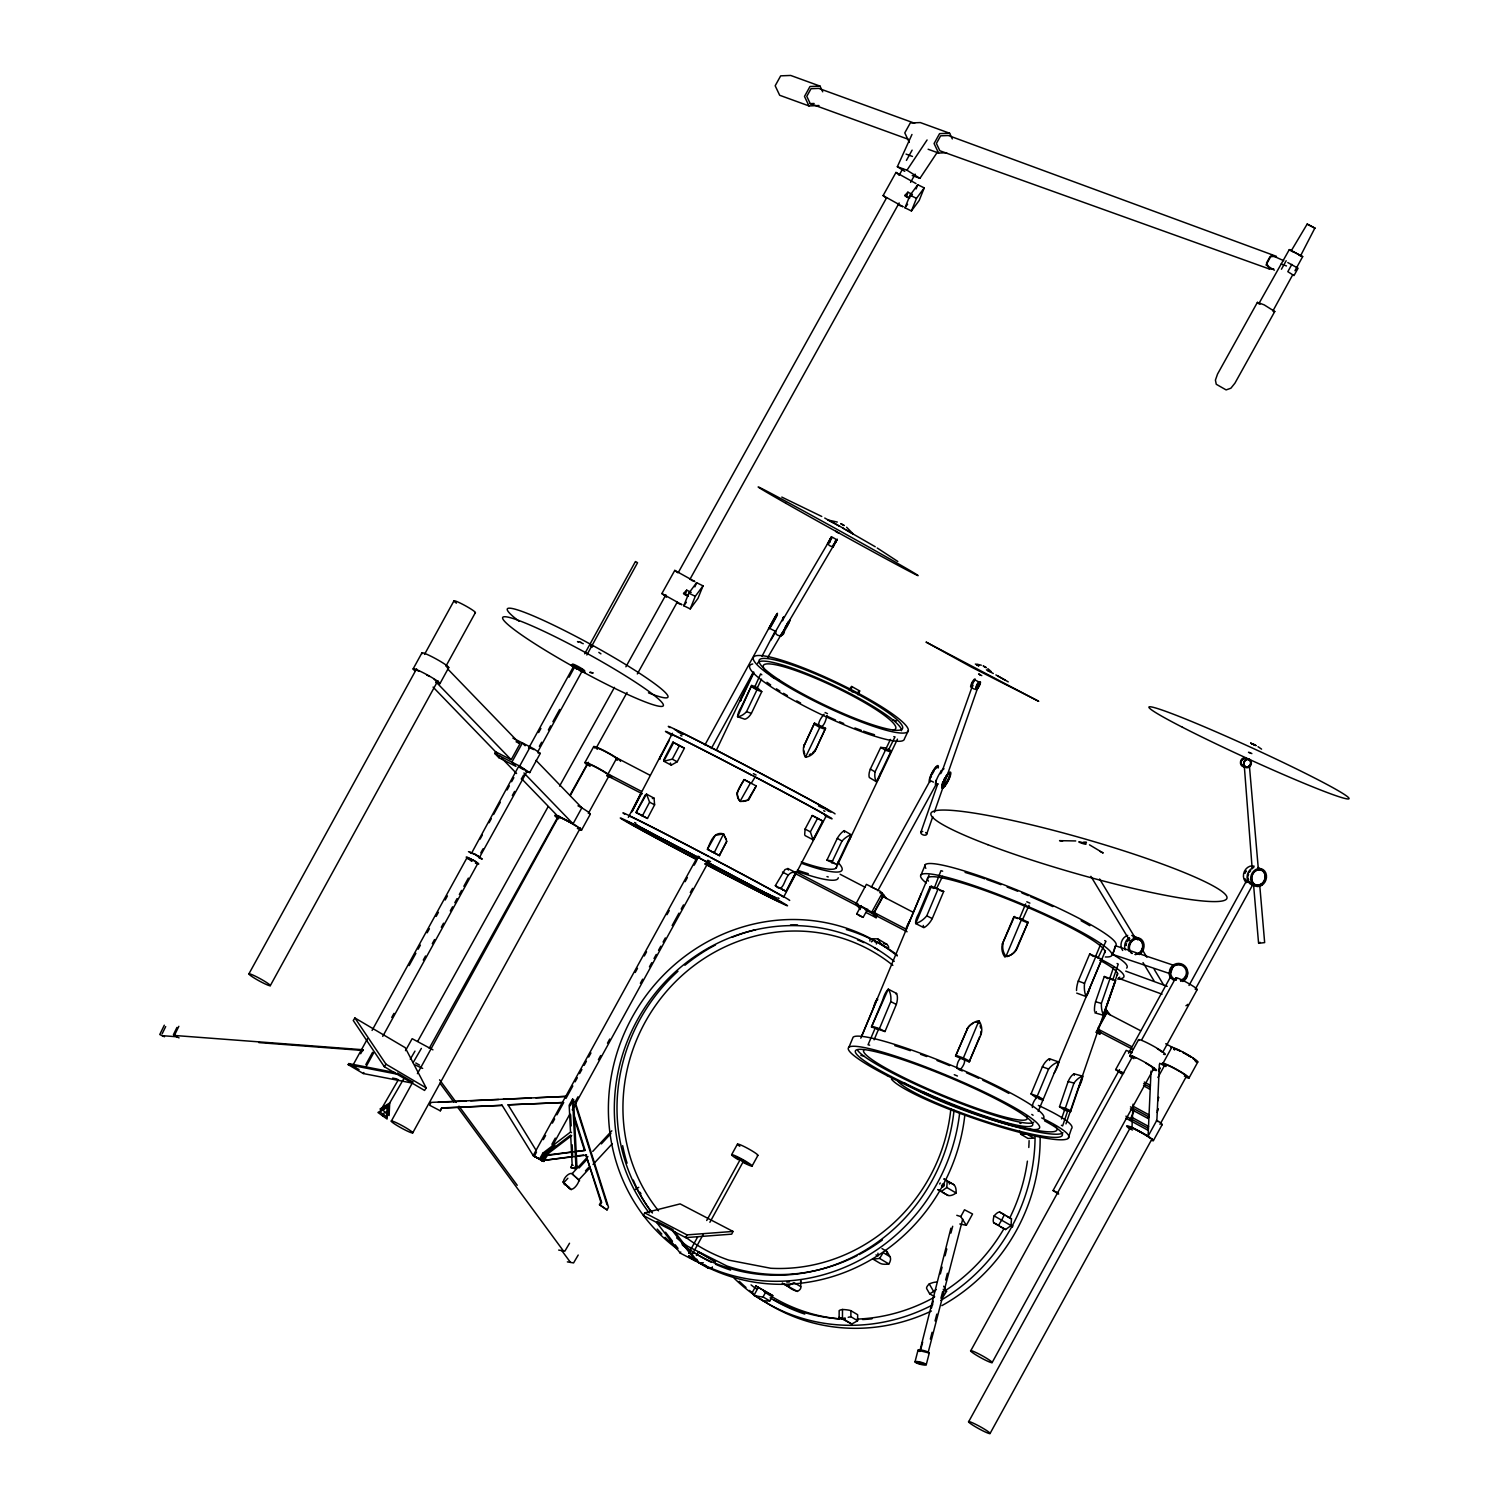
<?xml version="1.0" encoding="UTF-8"?>
<svg xmlns="http://www.w3.org/2000/svg" width="1509" height="1509" viewBox="0 0 1509 1509"><rect width="100%" height="100%" fill="white"/><g stroke="black" fill="none" stroke-linecap="round" stroke-linejoin="round"><path stroke-width="1.5" d="M797.393 1291.421L782.247 1283.159L789 1287.177A13.524 4.508 12.7 0 0 797.393 1291.421A13.524 5.602 -4.9 0 0 800.751 1286.63L800.77 1280.613A13.015 2.207 0.2 0 1 800.506 1281.405M839.136 1317.263L839.155 1311.246A13.015 2.207 0.2 0 1 842.494 1309.472A13.015 2.207 0.2 0 1 850.906 1310.699L857.659 1314.716L857.64 1320.733L851.755 1324.015L839.136 1317.263A13.524 1.188 4.8 0 0 842.456 1318.508L851.755 1324.015M842.494 1309.472L842.456 1318.508L845.134 1317.961M857.64 1320.733L850.887 1316.735L850.906 1310.699M1012.916 1225.761L1012.332 1227.157M660.112 759.065L659.697 757.518L662.093 753.953M761.498 679.125L756.877 688.802L754.387 687.802L760.611 673.901L761.8 674.787M756.877 688.726L754.123 687.463M826.838 715.587C823.669 733.846 811.842 728.036 824.103 714.247M821.273 727.225L818.538 725.867M890.423 739.429L885.783 749.124L888.254 750.482L895.007 736.901L893.818 736.618M888.518 750.463L885.877 749.086M1129.845 1120.376L1134.164 1110.681M1133.033 1104.173L1131.995 1127.449L1148.085 1136.202L1156.875 1120.206L1159.384 1064.354M1125.827 1118.188L1147.557 1129.996L1148.519 1126.374L1132.429 1117.622M1130.373 1108.908L1148.066 1118.509L1149.047 1114.887L1132.957 1106.154M1143.501 1085.744L1149.405 1088.951L1150.367 1085.329L1144.331 1082.047M1148.085 1136.202L1151.027 1071.013M403.676 1078.935L388.869 1104.456L388.398 1114.246L381.305 1109.172L398.47 1079.576M937.938 1189.601L941.314 1191.45L946.803 1187.489L947.218 1180.736L943.842 1178.887L953.99 1184.754A13.524 7.017 -71.5 0 1 956.102 1192.997A13.524 7.055 -51.5 0 1 948.086 1195.449L943.012 1192.676A13.015 4.187 -61.3 0 0 943.729 1192.619M1011.049 1225.572L1011.464 1218.838L999.618 1212.048A13.015 4.187 -61.3 0 0 994.129 1215.896A13.015 4.187 -61.3 0 0 993.714 1222.743L1005.56 1229.533L1011.049 1225.572L994.129 1215.896M803.957 745.936L814.502 723.113L825.555 728.281L815.011 751.105A13.524 13.223 -78.2 0 1 805.504 757.216A13.524 13.449 -37.9 0 1 803.957 745.936L814.502 723.113M805.749 755.537L805.504 757.216L819.802 727.395L825.404 729.413M815.011 751.105L825.555 728.281M726.414 839.438L723.169 833.798C713.7 831.252 710.249 842.607 707.419 849.322L719.321 855.584L726.546 841.4M740.089 801.298L750.482 782.926L744.371 779.719C740.259 785.849 732.978 795.281 740.617 801.562L748.653 799.959L756.235 785.963L744.012 779.531L736.845 793.093L738.901 799.902M1170.531 973.852L1112.623 954.405L1114.849 947.501L1115.566 945.785L1173.474 965.232L1173.021 966.854M719.321 855.584L726.848 841.437L723.584 833.855L715.266 835.364L707.419 849.322M850.963 688.047L849.85 688.764M849.02 690.009L851.68 686.463L850.001 690.311M858.036 693.159L857.942 692.065M851.68 686.463L859.658 690.933L858.414 694.14M828.083 543.221L827.441 544.202L828.215 542.599M831.572 536.846L831.138 537.789M940.239 1182.999L939.692 1184.018M915.001 1361.872L918 1350.253M919.83 1351.14L950.915 1228.213M920.924 1348.839L922.678 1342.029M931.506 1307.982L933.279 1301.173M940.333 1273.936L942.106 1267.126M945.049 1255.771L946.803 1248.962M950.915 1233.079L952.688 1226.27M930.355 1339.087L932.109 1332.277M935.052 1320.941L936.825 1314.132M940.937 1298.23L942.71 1291.421M945.653 1280.066L947.407 1273.256M962.723 1219.083L928.092 1352.743L919.207 1350.555M926.262 1364.664L929.28 1353.026M688.368 596.357L685.35 594.867L686.689 590.151L691.197 592.377M909.569 198.396L906.551 196.924L907.89 192.19L912.417 194.416L909.286 197.717L904.778 195.51L907.89 192.19M1170.984 972.23L1173.474 965.232M641.042 815.237L647.474 818.425L654.604 804.844L654.057 798.167L646.55 794.13L645.116 795.13L636.043 812.54L639.382 814.332M1114.453 949.463L1115.566 945.785A103.593 12.694 22.7 0 0 1018.613 890.65A103.593 12.694 22.7 0 0 925.866 868.316M862.092 1035.08L861.771 1036.061L877.351 998.826A16.354 8.828 -87.5 0 1 877.729 999.75M1059.507 1106.719L1064.675 1110.228L1070.485 1111.793L1070.805 1110.813L1065.316 1108.285L1059.507 1106.719L1068.146 1081.519A14.335 6.357 -74.9 0 1 1073.993 1073.823L1082.707 1076.181A14.864 4.867 -60.1 0 1 1079.142 1086.593M1061.468 1118.961L1064.901 1109.077L1067.957 1110.077L1062.619 1125.921L1061.374 1125.28M1065.316 1108.285L1073.974 1083.085A14.864 8.771 -60.8 0 1 1082.707 1076.181L1070.485 1111.793M1065.958 1123.903L1117.66 973.418M1068.221 1138.163L1071.465 1128.713A94.162 12.808 19 0 0 1038.362 1105.418M1114.076 950.595L1112.68 954.386M1094.553 1011.275A14.335 6.13 -74 0 1 1095.572 1001.731L1104.305 976.493L1115.585 980.605L1103.569 1015.312L1094.798 1012.803M1109.605 978.813L1113.699 966.967M1106.437 1006.616A14.864 3.772 -86.1 0 1 1103.569 1015.312A14.864 7.734 89.7 0 1 1101.4 1003.41L1110.152 978.172M1109.832 978.775L1112.793 979.888L1118.244 964.119L1117.075 963.515M1107.153 1004.504L1115.585 980.605M920.83 832.364L937.806 783.699M942.427 770.439L972.664 685.18M926.601 834.383L932.769 816.69M934.316 812.257L977.492 688.425C985.471 675.164 972.72 688.387 977.455 688.594M818.425 818.783L812.238 815.52L805.07 829.063L804.693 834.59M828.252 876.955L826.989 876.597M834.76 863.28L832.478 862.431M704.91 744.956L771.25 623.839M784.454 630.875C784.397 637.798 774.513 636.723 775.569 631.045M781.172 636.138L783.02 632.403M683.766 605.75L688.84 593.15L696.592 582.681L703.024 585.85L697.95 598.432L690.217 608.9L683.766 605.75L686.35 602.261M694.894 586.888L696.592 582.681M690.217 608.9L695.272 596.319L703.024 585.85M904.985 207.789L910.059 195.208L917.793 184.739L924.244 187.889L919.17 200.49L911.417 210.958L904.985 207.789L907.569 204.3M916.114 188.927L917.793 184.739M911.417 210.958L916.491 198.358L924.244 187.889M848.888 1047.321L853.132 1037.173A103.593 12.694 22.7 0 1 958.875 1068.504A103.593 12.694 22.7 0 1 1043.323 1118.414M921.131 874.692L925.375 864.544M860.79 1038.173L928.997 875.182M871.466 1026.988L882.784 999.901A16.354 6.923 -78.2 0 1 888.273 989.168L896.572 993.45A15.75 8.488 -62.8 0 1 896.327 1004.447L884.991 1031.534L871.466 1026.988L888.273 989.168A16.354 10.959 -78.3 0 1 890.782 1001.599L879.445 1028.666L884.991 1031.534M874.126 1039.814L878.54 1029.232L875.314 1027.799L868.052 1044.775L869.674 1045.19M955.555 1056.13L967.59 1028.346A16.354 16.184 67.1 0 1 978.964 1020.744A16.354 15.939 -39.5 0 1 981.171 1034.137L969.155 1061.902L955.555 1056.13L967.59 1028.346M956.744 1068.391C957.762 1051.547 971.456 1057.168 960.158 1069.768M969.834 1061.223L963.383 1057.979L978.964 1020.744L977.926 1021.782A15.75 15.618 45 0 0 975.719 1022.272M969.155 1061.902L979.605 1036.909M1036.626 1098.024L1031.043 1093.931L1042.361 1066.844A15.75 7.13 -70.9 0 1 1049.415 1058.733L1058.771 1061.978A16.354 5.432 -56.1 0 1 1054.206 1073.088M1032.382 1107.474C1031.835 1101.608 1039.097 1093.78 1039.041 1098.043M1038.72 1098.741L1042.87 1100.174L1043.191 1099.212L1037.268 1096.081L1048.604 1069.013A16.354 9.714 -56.5 0 1 1058.771 1061.978M1038.192 1111.379L1105.475 950.576M906.381 930.676A16.354 9.412 -55.5 0 1 905.532 930.902L921.226 893.611M924.696 927.262A15.75 8.771 -63.3 0 0 932.26 918.585L943.691 891.461L931.411 886.273L930.091 886.613L918.679 913.737A16.354 6.413 -50.6 0 0 915.699 923.565L923.942 927.714A15.75 8.771 -63.3 0 1 923.244 925.413M931.411 886.273L915.699 923.565A16.354 10.412 -45.3 0 0 926.771 915.812L938.202 888.688M934.316 887.99L940.956 870.674L942.653 871.183M936.372 888.876L942.578 876.333M1004.202 956.14A15.75 15.637 57.8 0 1 1002.353 944.03L1013.765 916.906L1021.687 919.094L1028.082 922.244L1016.67 949.368A16.354 15.109 57 0 1 1005.994 956.385L1004.843 957.102M1002.353 944.03L1014.52 916.416M1019.405 918.736L1025.648 903.91M1021.687 919.094L1005.994 956.385A16.354 15.448 8.6 0 1 1003.108 943.54M1022.329 920.094L1029.063 905.325M1028.082 922.244L1015.897 949.84A15.75 15.637 57.8 0 1 1007.069 956.612M1076.521 990.508A15.75 6.866 -70 0 1 1078.275 981.076L1089.705 953.952L1101.796 959.252L1086.103 996.544L1076.728 993.111M1100.759 944.106L1095.402 956.819L1097.552 957.517M1089.724 988.188A16.354 4.338 -82.2 0 1 1086.103 996.544A16.354 8.677 -86.2 0 1 1084.537 983.359L1095.949 956.234M1097.967 958.064L1105.965 941.295L1104.701 940.579M833.27 546.126L832.798 547.163L834.175 544.938M836.74 540.184L837.231 539.147L835.854 541.354M1252.187 868.807L1244.303 766.044M1249.094 765.799L1248.018 766.968L1243.548 766.874M1259.675 884.557L1264.655 942.597L1258.676 943.295L1260.072 942.295M904.759 171.366L897.346 166.726L911.964 134.471M850.435 689.67L851.133 688.161M850.529 690.594L851.604 687.821L849.567 690.311M857.961 694.762L858.47 692.367M770.307 626.989L769.703 628.385L774.815 630.988M776.286 615.729L777.475 613.276L775.871 615.691M776.814 616.03L777.418 614.635L773.74 620.576M782.567 619.218L783.775 616.766L782.624 618.332M781.832 633.384L781.228 634.78L783.02 632.158M782.379 633.686L782.209 634.629M788.867 622.708L789.056 621.783M716.398 750.18L753.67 671.92M644.701 1212.859L643.4 1215.575L685.708 1237.606L731.714 1234.155L733.016 1231.438L680.144 1203.899L644.701 1212.859L686.991 1234.89L733.016 1231.438M837.495 863.808L836.891 864.695L826.932 860.149L837.306 838.344A13.015 6.017 -59.8 0 1 844.153 830.648L851.17 834.722A13.524 3.81 -48.2 0 1 847.888 842.022M831.61 862.865L842.003 841.06A13.524 7.3 -42.9 0 1 851.17 834.722L836.891 864.695M836.005 868.165L897.459 739.146M908.361 730.563L904.476 738.731A85.617 13.279 25.5 0 1 814.803 711.38A85.617 13.279 25.5 0 1 752.708 663.998M685.708 1237.606L686.991 1234.89M741.296 700.402A13.524 6.998 -42.5 0 1 740.523 700.704L753.84 672.863M754.896 686.557L751.652 685.444L741.259 707.155A13.524 5.923 -55 0 0 737.561 716.718L744.861 719.227A13.015 7.036 -71.1 0 0 751.388 713.342L761.781 691.65L756.518 687.123M751.652 685.444L737.561 716.718A13.524 9.205 -56.3 0 0 746.521 711.682L756.914 689.971L761.781 691.65M880.841 772.514A13.524 4.546 -74.5 0 1 876.408 781.737L869.335 777.531A13.015 5.772 -59.3 0 1 870.335 769.081L880.728 747.389L886.519 748.011M891.234 750.803L876.408 781.737A13.524 8.054 -72.9 0 1 875.05 771.872L885.425 750.18L890.687 751.897L891.234 750.803L888.084 748.936M164.311 1025.196L159.765 1034.533L164.519 1036.777M162.161 1033.797L165.688 1026.573M176.968 1027.422L173.441 1034.665L177.119 1036.4M178.854 1026.309L174.308 1035.627L179.062 1037.89M827.668 543.617L828.592 541.863M833.025 545.258C831.799 548.427 838.551 535.846 835.326 541.071M833.553 545.56L833.006 546.579L833.741 545.654M836.476 540.75L837.023 539.713L836.269 540.656M770.42 625.405L768.571 629.159L770.175 626.744M775.626 617.011L776.777 614.88M783.077 618.369L774.871 632.648M782.454 620.803L783.114 619.52M788.226 624.009L790.075 620.256L788.471 622.67M831.365 537.411L830.308 539.354M833.326 545.937L833.93 544.824M836.099 541.467L836.703 540.373M1314.867 228.104L1300.683 255.568L1291.327 250.664L1307.171 224.087L1314.867 228.104L1307.171 224.087M628.329 817.369L672.467 733.261M641.702 793.187L631.913 811.842L640.061 794.979L642.136 793.772L610.73 777.475L608.033 773.966L616.823 757.971L650.209 775.362M636.043 812.54L646.55 794.13L649.587 802.166L642.476 815.728L647.474 818.425M770.967 625.707L775.079 618.181M776.041 616.351L773.853 620.331M776.154 617.313L770.722 627.027M782.624 633.063L783.85 630.837M787.396 625.575L788.622 623.349M723.584 833.855L714.191 852.774M775.343 885.651L784.906 869.674L787.868 868.524L795.79 872.617L786.095 891.442L775.343 885.651C785.868 896.308 783.228 869.014 795.79 872.617L786.095 891.442M783.926 896.553L825.913 816.558M789.49 1281.877L786.774 1282.065M659.395 759.046L669.26 740.41M672.882 742.164L663.696 759.951L663.809 761.215L671.26 765.138L677.22 761.781L684.388 748.219L672.882 742.164L676.711 744.182M673.674 742.579L663.809 761.215L672.26 759.159L679.427 745.597M751.218 783.322L755.292 776.795M747.766 800.147L756.235 785.963M819.33 819.255L822.877 821.122L813.011 839.74L810.39 831.855L817.557 818.312L822.877 821.122L813.86 838.985L813.011 839.74L805.033 835.552M828.422 542.127L830.648 538.128M830.931 538.241L829.818 540.26M833.76 545.089L834.383 543.994M835.646 542.316L836.269 541.203M770.967 624.254L772.193 622.085M783.567 631.234L784.793 629.083M785.925 627.027L788.509 621.482M786.453 627.329L787.679 625.16M830.063 540.429C824.65 550.955 835.76 529.98 830.346 540.543M834.288 544.127L835.439 542.052M835.741 542.184L834.043 545.221M1272.86 311.024L1292.741 274.751M1294.948 270.715L1302.682 256.605L1289.308 249.607L1258.827 303.686M413.108 668.94L421.898 652.944M248.928 973.833L416.597 668.827M424.519 654.397L453.983 600.827M270.281 985.679A12.223 1.207 28.8 0 0 255.115 976.078A12.223 1.207 28.8 0 0 253.399 977.511A12.223 1.207 28.8 0 0 270.281 985.679L437.95 680.672M445.891 666.242L475.354 612.673M439.987 683.539L448.758 667.544M525.132 745.767L522.416 742.956L511.872 762.139L515.946 766.365L498.819 757.65L494.745 753.425L495.631 751.822L511.193 759.744L519.983 743.767L516.097 741.787M498.819 757.65L499.705 756.047M348.183 1064.637L396.886 1074.125L397.471 1073.05L412.561 1081.953L411.976 1083.028L363.273 1073.54L348.183 1064.637L348.768 1063.581L395.264 1072.616M352.823 1065.429L367.536 1038.682M372.063 1030.44L467.073 857.602L471.525 859.394M360.67 1053.735L362.915 1049.623M409.109 965.59L415.88 953.311M418.125 949.199L420.389 945.106M427.141 932.807L429.405 928.714M436.158 916.416L438.421 912.304M445.174 900.005L447.418 895.912M471.468 853.358L518.417 766.798M528.546 748.351L573.627 666.374L580.361 669.619M494.745 753.425L519.662 766.1L530.206 746.917L534.356 749.181L540.279 753.406L529.734 772.589L525.679 771.269M480.051 839.136L482.314 835.024M489.067 822.726L491.312 818.632M493.575 814.539L500.328 802.241M507.099 789.943L509.344 785.831M511.608 781.737L513.852 777.644M538.638 732.544L540.901 728.451M569.063 677.22L574.703 666.959L575.834 667.318M584.7 653.793L635.402 561.574L636.326 561.952L637.534 562.763L586.831 654.981M480.786 852.906L483.05 848.812M512.343 795.526L514.588 791.414M521.359 779.134L523.604 775.022M539.373 746.333L541.637 742.239M548.389 729.941L550.653 725.848M552.898 721.736L559.669 709.437M365.819 1064.6L372.572 1052.301M391.736 1017.462L393.981 1013.369M423.274 960.082L425.538 955.989M432.291 943.691L434.535 939.579M441.307 927.281L443.552 923.187M450.323 910.889L452.568 906.796M454.831 902.703L457.076 898.591M459.34 894.497L461.584 890.404M463.848 886.292L468.356 878.106M479.372 857.602L526.943 771.533M538.204 751.029L582.153 671.09L579.003 668.959M365.782 1067.24L373.685 1052.829M382.739 1036.381L477.768 863.525L476.542 862.375M363.273 1073.54L363.858 1072.484M584.945 762.535L593.735 746.54M391.359 1121.055L412.881 1081.896M417.408 1073.654L559.028 816.048M570.364 795.45L588.491 762.479M521.492 778.587L557.5 815.879L573.062 823.801L581.852 807.805L536.016 760.366M412.712 1132.901A12.223 1.207 28.8 0 0 397.565 1123.3A12.223 1.207 28.8 0 0 395.83 1124.752A12.223 1.207 28.8 0 0 412.712 1132.901L580.399 827.913M588.321 813.483L608.712 776.38M535.77 1097.797L566.007 1096.402L431.008 1102.4L429.725 1105.305L440.288 1110.813L441.76 1108.153L502.195 1105.342L441.571 1107.908L440.288 1110.813M581.55 830.082L590.34 814.106M711.305 748.521L752.991 672.674M762.007 656.283L774.947 631.573M546.22 1154.611L542.24 1160.761L534.375 1156.366L536.506 1152.008M543.315 1139.635L545.579 1135.504M552.388 1123.111L554.652 1118.999M556.915 1114.868L563.725 1102.475M566.007 1098.363L572.816 1085.971M575.08 1081.84L577.343 1077.728M579.607 1073.597L581.889 1069.466M584.153 1065.335L586.416 1061.204M588.699 1057.073L590.962 1052.961M635.214 972.475L637.477 968.344M644.286 955.97L646.55 951.839M666.978 914.68L669.241 910.568M685.124 881.671L687.387 877.54M694.197 865.166L696.479 861.035M539.882 1158.535L542.806 1153.197L570.515 1132.052L569.176 1105.248L572.571 1099.099L573.571 1099.684L576.891 1166.136L575.419 1168.796L570.685 1167.476L572.156 1164.816L570.666 1135.032L539.882 1158.535L540.882 1159.119L571.666 1135.617M540.882 1159.119L543.825 1153.8L554.897 1145.331M570.195 1105.833L573.571 1099.684M551.898 1144.294L555.293 1138.107M575.721 1100.948L577.985 1096.817M598.413 1059.676L600.676 1055.545M607.486 1043.172L609.749 1039.041M640.382 983.321L642.645 979.19M649.455 966.816L651.737 962.685M654.001 958.555L656.264 954.424M658.528 950.312L660.81 946.181M663.073 942.05L665.337 937.919M672.146 925.545L678.956 913.152M681.219 909.022L683.502 904.91M690.311 892.517L692.574 888.386M697.743 856.471L533.149 1155.592L543.862 1161.44L549.54 1151.122M551.804 1146.991L569.949 1113.963M572.232 1109.832L708.362 862.205M570.685 1167.476L574.42 1168.211L575.872 1165.533L572.571 1099.099M607.052 1209.897L599.375 1204.748L600.846 1202.088L585.832 1154.743L601.676 1202.447L600.205 1205.106L607.052 1209.897L608.523 1207.219L575.042 1101.608M860.262 909.474L855.943 903.853L866.392 884.349L880.596 891.498L886.67 898.534M867.656 909.154L863.148 917.359L859.64 915.831L856.735 913.813L861.243 905.607M871.372 887.16L930.148 780.587M731.62 1154.706L737.486 1144.048M877.785 890.725L936.353 784.02M674.448 1231.457L696.63 1260.279L696.045 1261.335L680.182 1253.074L680.785 1252.017M883.086 896.629L874.296 912.605L876.993 916.133L876.125 917.717L871.787 912.096L882.35 892.913M688.632 1253.357L697.667 1236.927M706.702 1220.498L740.579 1158.893M691.839 1255.13L703.137 1234.588M709.909 1222.271L743.767 1160.666L735.92 1157.101L739.768 1159.987M752.067 1166.061L757.914 1155.404M966.345 1225.289L960.78 1216.594L964.515 1209.784L972.551 1214.009L966.345 1225.289L959.818 1223.988M1103.871 1013.218L1105.361 1008.785M1097.835 1028.402L1107.323 1011.124M1106.719 1013.086L1097.93 1029.063L1100.627 1032.59L1099.759 1034.174L1095.798 1032.118M1121.583 1073.786L1115.66 1069.579L1126.204 1050.396L1132.222 1052.66M1058.639 1194.109L1053.056 1190.544L1119.527 1069.636M1128.543 1053.244L1170.229 977.398L1175.718 979.963M1129.751 1055.753L1138.541 1039.776M970.759 1350.762L1132.769 1056.074M1141.823 1039.569L1175.813 977.757M1189.017 985.452L1246.472 880.916L1248.339 881.596M1195.43 988.999L1252.885 884.481L1251.546 883.369M992.111 1362.608A12.223 1.207 28.8 0 0 976.964 1353.007A12.223 1.207 28.8 0 0 975.229 1354.46A12.223 1.207 28.8 0 0 992.111 1362.608L1154.121 1067.919M1163.194 1051.433L1197.184 989.602M1159.157 1069.334L1160.044 1067.75L1159.063 1071.371M1149.405 1088.951L1150.273 1087.348M968.684 1421.685L1130.694 1126.978M1157.893 1077.52L1164.684 1065.165M1157.837 1098.91L1158.705 1097.307L1157.743 1100.929M1148.066 1118.509L1148.953 1116.924M1157.309 1110.379L1158.195 1108.775L1157.214 1112.416M1147.557 1129.996L1148.424 1128.392M990.036 1433.531A12.223 1.207 28.8 0 0 974.889 1423.93A12.223 1.207 28.8 0 0 973.154 1425.383A12.223 1.207 28.8 0 0 990.036 1433.531L1152.046 1138.842M1159.987 1124.412L1186.036 1077.011M1153.423 1140.559L1162.213 1124.563M1189.017 1078.011L1197.806 1062.015M696.404 1255.526L698.365 1251.961L715.455 1261.637L698.365 1251.961M755.839 1286.045L752.897 1291.383A13.524 3.358 33 0 0 753.953 1295.344L763.252 1300.852L769.816 1300.947L772.759 1295.609L755.764 1285.951L772.759 1295.609M758.386 1287.309L753.953 1295.344A13.524 2.056 16.5 0 0 763.045 1296.948L769.816 1300.947M763.045 1296.948L766.006 1291.591M772.061 622.217L773.23 620.124M784.661 629.215L786.981 625.103M785.416 629.291L786.585 627.197M405.506 1050.641L412.146 1038.682L432.951 1049.849M666.506 597.168L661.885 593.565L674.768 570.402L694.819 581.531L691.216 580.211M886.179 198.019L883.105 195.604L895.988 172.441L916.02 183.57M906.419 160.388L912.115 150.145M417.823 1041.116L548.144 806.655M559.575 786.095L614.465 687.368M625.895 666.808L665.903 594.81M678.465 572.232L886.575 197.83M899.157 175.195L902.589 169.027M429.254 1048.283L557.311 817.935M569.874 795.3L588.17 762.403M596.168 748.011L627.046 692.48M637.326 673.957L677.334 601.978M689.896 579.381L899.157 202.942M910.587 182.363L915.171 174.139M1257.393 302.385L1217.537 374.081L1215.424 380.098L1216.254 384.267L1226.119 389.907L1230.891 388.209L1234.928 383.173L1274.765 311.495L1264.165 304.856L1257.393 302.385L1259.977 304.252M1291.874 264.377L1287.818 271.677L1294.005 275.562L1298.061 268.244L1287.799 262.547M1281.443 269.224L1286.177 260.755M829.516 540.109L830.101 539.09M829.252 541.297L829.837 540.26M773.193 620.274L774.381 618.105M771.684 624.311L772.853 622.142M785.265 626.971L786.264 625.216M783.926 630.592L784.925 628.838M785.453 629.14L782.341 634.591M829.309 541.146L828.215 543.07M835.382 542.203L835.986 541.09M410.259 1059.243L414.975 1051.113M413.108 1062.657L421.369 1048.415M382.531 1115.773L384.531 1112.303M774.192 618.539L775.437 616.313M770.627 626.122L771.853 623.896M786.793 625.518L788.019 623.292M770.892 640.061L775.664 631.969M782.813 619.803L828.101 542.844M767.892 657.207L833.44 545.805M569.534 1243.246L564.894 1251.112L558.688 1250.074M578.211 1255.035L573.571 1262.92L567.365 1261.882M830.516 538.392L831.138 537.298M828.837 541.976L827.856 543.561M775.098 616.974L776.324 614.823M769.741 627.593L770.948 625.462M787.17 623.651L787.943 622.387M787.698 623.953L788.924 621.821M830.931 537.694L831.516 536.676M879.577 1258.431L883.218 1252.659L889.97 1256.657A13.524 6.847 -37.3 0 1 888.876 1263.957A13.524 6.243 -18.1 0 1 879.785 1263.146L873.032 1259.147L879.577 1258.431L888.876 1263.957M942.955 1297.08L946.577 1291.289L943.653 1286.215M354.917 1017.971L353.257 1020.499L384.323 1066.693L424.557 1090.441L426.198 1087.932L405.204 1047.661L354.917 1017.971L385.964 1064.166L426.198 1087.932M384.323 1066.693L385.964 1064.166M897.346 166.726L906.966 170.215L927.073 139.979M912.247 175.553L919.943 178.345L937.542 151.881M1068.032 1110.171L1064.864 1109.115M1033.099 1115.245L1031.779 1114.415M770.137 627.933L769.175 628.084M857.829 693.235L859.658 690.933M974.21 680.54L971.475 686.614L972.701 686.123M934.693 1296.778L929.638 1293.779L933.656 1291.553A13.524 1.151 -40.4 0 1 936.278 1289.554M876.389 944.012L876.635 941.88L874.56 941.748M566.799 1185.565C557.217 1183.377 570.742 1168.702 573.382 1175.002M562.857 1181.905L566.177 1184.98L563.725 1182.735L567.874 1178.246M587.944 1156.573L572.024 1173.757L572.76 1174.417M592.735 1151.424L611.824 1130.807M579.003 1168.041L586.982 1159.421M601.355 1143.897L610.938 1133.561M585.492 1170.833L588.68 1167.4M568.516 1187.187C571.722 1194.298 580.06 1181.641 578.702 1179.963L589.868 1167.928M593.037 1164.476L612.145 1143.86M685.35 594.867L683.558 593.471L686.689 590.151M981.171 1034.137L980.473 1034.834A15.75 15.618 45 0 0 980.944 1031.439M971.721 686.312L972.154 682.634L974.889 679.767M635.364 1189.488L638.76 1187.319M379.966 1109.04L389.718 1102.947L389.096 1115.585L386.059 1113.397M381.305 1109.172L388.869 1104.456M788.094 1285.913L793.979 1282.631L800.751 1286.63M747.2 800.487L742.786 801.486M933.807 887.632L935.09 887.971M1022.762 920.188L1019.462 918.717M534.243 1156.139L542.806 1160.798M540.279 753.406L537.902 752.84M1115.66 1069.579L1123.752 1072.937M871.466 941.842C875.333 940.164 869.109 936.919 869.901 941.031M942.427 1184.056C946.879 1183.282 942.333 1189.771 941.541 1185.301M652.36 798.544L654.057 798.167M850.887 1316.735L848.19 1317.3M546.673 1155.045L585.152 1150.367L574.495 1116.717M545.296 1155.705L571.873 1152.14M576.306 1151.556L585.152 1150.367M571.854 1156.611L541.542 1160.685L586.661 1155.102M576.513 1155.988L583.511 1155.045M1273.577 311.627L1274.765 311.495M981.793 675.598L979.963 674.825M438.157 1102.324L466.055 1101.023M470.695 1100.815L498.592 1099.514M503.233 1099.306L531.13 1098.005M508.061 1104.833L562.631 1102.551L508.061 1104.833L536.072 1150.273M1021.216 1134.428L1027.101 1134.164L1033.854 1138.163L1027.987 1138.446L1021.216 1134.428A13.015 3.565 87.4 0 1 1019.556 1130.882M822.726 91.804L820.009 86.107L809.993 86.503L804.486 96.425L808.994 105.932L819.01 105.517M914.661 123.266L818.746 88.39L811.031 88.71L806.787 96.331L810.258 103.649L814.124 103.48M952.311 138.922L949.614 133.226L939.579 133.622L934.071 143.544L938.598 153.05L946.615 152.73M1269.409 269.017L1266.523 262.943L1270.05 256.624L1276.444 256.36L948.331 135.508L940.635 135.829L936.391 143.449L939.862 150.768L1269.409 269.017L1273.671 268.847M582.153 671.09L574.703 666.959M470.016 852.283L472.619 853.339M477.768 863.525L475.844 862.959M856.735 913.813L863.148 917.359M878.521 1029.27L875.145 1027.855M860.885 1055.338L864.035 1056.225M964.534 1059.243L963.402 1058.941M871.146 938.768L877.691 938.862L886.99 944.37A13.524 3.358 33 0 1 888.065 948.331L881.294 944.313L877.691 938.862M696.611 1259.128L699.025 1262.769L703.383 1262.826M1053.056 1190.544L1058.545 1193.11M578.871 669.317L576.815 668.147L578.551 669.204M1062.694 840.89L1059.563 840.664L1075.728 840.947M175.27 1035.532L363.179 1049.755M258.812 1042.587L363.329 1050.509M162.142 1035.664L176.685 1036.758M827.498 713.663L825.121 712.512M580.739 642.079L577.513 641.627L578.72 641.872M589.944 672.542L593.169 672.995L590.113 672.109M826.932 860.149L832.817 861.092M921.527 1364.117L923.885 1364.061L921.414 1362.834M976.927 664.149L981.284 665.205M392.642 1078.086L397.056 1078.954M954.273 1074.691L957.423 1076.011M920.584 1362.608L917.378 1362.457L925.074 1364.362L916.189 1362.174L920.697 1364.174M939.635 890.404L943.691 891.461M1026.78 901.778L1029.892 903.137M1068.146 1081.519L1073.974 1083.085M1095.572 1001.731L1101.4 1003.41M481.05 858.847L482.314 859.093L477.221 855.603M698.007 856.263L699.61 856.848M1248.49 752.293L1249.32 752.576M1251.866 753.595L1250.414 752.991M1083.99 842.946C1069.994 839.193 1088.8 846.266 1085.688 843.569M837.288 522.057L827.837 519.983L833.364 522.868M956.8 1215.311L960.78 1216.594M871.447 887.028L874.013 888.16M872.692 1026.403L879.445 1028.666M892.838 719.831L896.478 721.076M746.521 711.682L751.388 713.342M1042.361 1066.844L1048.604 1069.013M1031.043 1093.931L1037.268 1096.081M1281.141 264.037L1286.479 265.942M1245.623 758.537L1249.471 760.008M832.572 537.355L836.005 539.298M956.253 1055.432L963.383 1057.979M1299.211 255.342L1302.682 256.605M820.009 86.107L790.697 75.45L780.681 75.846L775.173 85.768L779.681 95.274L808.994 105.932M949.614 133.226L920.301 122.569L910.285 122.965L904.778 132.886L909.286 142.393M810.258 103.649L908.38 139.318M928.129 149.24L938.598 153.05M906.06 154.107L912.473 156.446M883.105 195.604L903.137 206.752L897.742 204.771M661.885 593.565L681.936 604.713L676.522 602.732M422.671 1068.391L414.862 1064.826M1078.275 981.076L1084.537 983.359M1125.752 971.136L1167.249 986.339M1118.358 978.19L1162.043 994.186M1249.056 752.482L1250.584 753.066M1020.952 1123.375L1019.895 1123.356M978.7 681.842C980.209 690.122 972.041 691.292 978.681 681.615M582.927 670.788C591.17 673.24 567.893 660.169 573.099 665.318M478.768 857.64L479.73 858.017M353.804 1065.618L354.747 1065.995M690.424 1257.129L688.557 1256.186M1038.588 1097.873L1036.796 1096.892M1013.765 916.906L1017.632 918.566M1021.518 920.226L1027.327 922.716M580.682 642.589L583.266 643.721M1283.725 260.699L1271.502 255.191L1266.051 264.999L1274.351 270.186M523.151 769.383C528.659 771.608 516.568 764.497 519.303 767.194M781.794 497.083L821.764 516.474M931.128 780.926L933.467 782.115M579.211 669.826L581.078 670.505L580.343 669.807M639.137 814.087L641.985 815.577L640.665 814.917M780.643 888.499L786 891.272M634.591 822.518L635.893 823.178M471.921 852.849L474.637 854.301M475.335 862.978C488.595 868.411 458.17 851.227 468.375 859.111M1089.498 844.833L1103.211 853.019L1100.174 851.491M980.077 674.636L978.586 673.957L980.096 674.844M865.072 909.022C871.674 911.587 856.093 903.212 862.601 907.682M910.059 195.208L916.491 198.358M836.873 531.866L835.665 531.3L838.023 532.752M977.851 681.446L975.701 680.295M688.84 593.15L695.272 596.319M683.558 593.471L688.085 595.678M592.471 646.908L590.83 646.041M707.778 860.243L710.513 861.677M1123.036 1073.182L1120.489 1072.182L1122.715 1073.804M576.098 667.261L578.287 668.393M579.06 670.26C598.828 678.956 561.857 658.396 573.835 667.28M930.091 886.613L933.75 888.461M926.771 915.812L932.26 918.585M976.795 664.922L978.568 665.827M984.547 666.638C990.47 670.109 979.36 663.583 984.566 666.865M512.909 738.127L530.206 746.917M577.966 805.825L581.852 807.805M636.741 812.804L642.476 815.728M713.04 852.17L712.116 851.698L713.417 852.378M890.782 1001.599L896.327 1004.447M975.342 664.035L978.794 665.827M782.454 872.089L787.755 874.805M707.702 849.36L719.604 855.622M877.936 1253.206L878.295 1255.752L875.937 1254.922M640.08 1192.317L641.004 1193.845M837.042 531.923L837.193 532.243M680.465 735.336L681.804 736.034M678.71 745.239L676.937 744.295M879.728 892.611L883.689 894.686L873.145 913.869L865.223 909.738M840.117 874.258L865.166 887.292M881.86 895.988L913.171 912.285M1105.173 1012.275L1140.653 1030.741M1165.684 1043.794L1171.946 1047.057L1163.156 1063.034L1165.872 1066.542L1159.61 1063.279M608.033 773.966L641.419 791.357M795.865 871.768L858.47 904.363M873.07 911.983L906.475 929.374M1098.458 1029.345L1131.863 1046.737M857.282 905.607L861.243 907.663M794.394 873.107L859.093 906.796M873.692 914.397L907.079 931.789M1096.986 1030.685L1132.467 1049.151M866.204 912.568L876.125 917.717M688.708 1256.148L696.63 1260.279M677.843 744.786L684.388 748.219M753.368 773.627L756.103 775.06M805.07 829.063L810.39 831.855M823.688 810.71L824.857 811.333M672.26 759.159L677.22 761.781M519.662 766.1L529.734 772.589M817.897 818.5L812.238 815.52M986.414 669.826L993.318 673.504M591 645.607L592.622 646.512M777.814 897.798L779.059 898.477M522.359 768.986L519.945 767.609M987.603 670.562L989.583 671.618M649.587 802.166L654.604 804.844M474.184 853.717L475.995 854.698M741.296 1160.855L747.747 1163.665L743.899 1160.779M357.671 1068.806L359.067 1069.56M824.744 518.04L839.608 526.301M1143.596 1083.726L1149.5 1086.933M1130.467 1106.87L1148.16 1116.49M1125.921 1116.17L1147.651 1127.959M953.99 1184.754L948.916 1181.981A13.015 4.187 -61.3 0 1 949.387 1184.056M999.618 1212.048L1004.692 1214.82A13.524 1.32 -69.7 0 0 1001.75 1220.064A13.524 1.358 -52.6 0 0 998.788 1225.515L993.714 1222.743M1006.39 1216.047L1011.464 1218.838M1000.486 1226.76L1005.56 1229.533M833.647 522.887L844.436 528.848M415.767 1062.996L419.521 1065.09M842.946 528.15L875.239 546.748M846.115 529.923L853.321 534.092L846.606 527.226M995.883 674.9L1005.164 680.125M997.638 675.881L1008.257 681.861M577.494 669.072L573.627 666.374M575.457 668.261L577.23 669.279M477.768 855.716L468.469 851.661M475.75 854.905L479.617 857.602M473.072 860.017L476.467 862.035M470.563 860.205L471.921 860.979M469.997 860.092L471.77 861.111M689.255 1256.167L690.349 1256.846M814.332 724.245L819.802 727.395M874.862 888.631L876.389 889.537M837.306 838.344L842.003 841.06M1258.034 746.691L1261.581 749.143M572.911 1105.965L573.91 1106.569M570.515 1132.052L571.515 1132.637M575.872 1165.533L576.891 1166.136M572.156 1164.816L573.156 1165.401M574.42 1168.211L575.419 1168.796M542.806 1153.197L543.825 1153.8M348.768 1063.581L354.426 1066.92M946.803 1187.489L956.102 1192.997M937.938 1189.677L948.086 1195.449M881.992 1248.565L887.047 1251.583L889.97 1256.657M943.2 1289.29L946.577 1291.289M699.025 1262.769L708.325 1268.277A13.524 3.622 24.8 0 0 712.342 1266.881M880.728 747.389L885.425 750.18M870.335 769.081L875.05 771.872M533.997 749.633L529.376 747.653M355.068 1067.278L356.69 1068.108M751.84 686.878L756.914 689.971M838.193 532.602L838.815 533.017M1289.308 249.607L1292.572 251.645M906.966 170.215L919.943 178.345M1104.305 976.493L1107.663 978.624M877.219 547.993L897.836 561.48M478.447 856.357L480.692 858.206M469.318 859.451L467.073 857.602M1089.705 953.952L1093.346 956.442M598.809 652.36L600.922 653.85M581.757 669.109L582.738 670.034M471.223 853.434L470.072 852.491M707.174 861.035L708.325 861.997M895.988 172.441L899.062 174.837M674.768 570.402L677.843 572.798M904.778 195.51L906.551 196.924M987.886 668.676L991.187 671.618M563.744 1182.716L565.611 1184.452M572.854 1174.492L574.156 1175.7M569.591 1188.187L567.95 1186.659L569.78 1188.319M573.835 1175.398L575.004 1176.492M567.327 1186.093L568.61 1187.281L567.441 1186.149M575.891 1177.303L577.098 1178.416M574.91 1176.398L576.023 1177.416M565.347 1184.263L566.686 1185.489M566.422 1185.263L567.724 1186.395M576.74 1178.095L578.72 1179.944M577.475 1178.793L579.607 1180.774M568.61 1187.225L571.307 1189.752M871.787 912.096L855.943 903.853M447.626 668.864L519.643 743.428M437.195 683.162L510.853 759.404M523.963 772.966L573.062 823.801M433.083 687.104L496.933 753.18M501.837 758.254L516.568 773.513M1105.984 1009.37L1110.303 1014.991M1096.779 1030.307L1099.759 1034.174M696.045 1261.335L672.486 1230.722L673.071 1229.665L657.207 1221.403L656.622 1222.46L680.182 1253.074M665.526 1232.212L672.467 1241.209M675.24 1244.812L678.013 1248.415M439.572 1079.803L456.208 1102.4M458.981 1106.172L517.229 1185.301M439.987 1083.217L453.869 1102.079M458.038 1107.738L563.574 1251.15M561.782 1250.603L570.477 1262.392M502.007 1105.116L533.337 1155.837L543.862 1161.44M1099.608 878.992L1134.787 937.202M1142.049 949.236L1146.897 957.272M1154.178 969.306L1163.873 985.358M1090.894 876.333L1129.694 940.541M1143.03 962.61L1153.932 980.68M936.9 1282.197A13.015 3.697 -29.9 0 0 929.261 1283.933L933.656 1291.553M929.638 1293.779L926.715 1288.686A13.015 3.697 -29.9 0 1 929.261 1283.933M1249.414 765.968L1258.28 868.316M671.26 765.138L670.411 762.988M787.868 868.524L788.358 870.052M575.608 1105.607L606.995 1204.672M575.099 1120.847L584.341 1150.009M1246.472 880.916L1247.207 881.614A7.941 6.677 -70.2 0 1 1245.019 878.766M1253.583 885.066L1258.563 943.106M570.628 1114.774L571.194 1125.94M572.137 1144.784L572.703 1156.234M1062.921 1132.75A87.39 11.902 19 0 1 992.809 1120.15A87.39 11.902 19 0 1 904.796 1083.104M1054.131 1125.186A80.599 10.978 19 0 1 1019.914 1126.789M1011.03 1124.488A80.599 10.978 19 0 1 991.866 1118.867M989.678 1118.169A80.599 10.978 19 0 1 922.716 1091.667M1041.719 1117.962A94.162 12.808 19 0 1 1020.329 1132.542A94.162 12.808 19 0 1 891.442 1079.105M1044.511 1120.829A87.39 11.902 19 0 1 1012.501 1129.392A87.39 11.902 19 0 1 897.798 1081.104M1100.948 959.366A94.162 12.808 19 0 1 1117.716 979.077M1112.51 954.329A94.162 12.808 19 0 1 1126.638 968.099M1099.684 960.214A87.39 11.902 19 0 1 1117.018 975.286M1096.345 1011.615A14.335 6.13 -74 0 1 1095.836 1012.067M1073.993 1073.823A14.335 6.357 -74.9 0 1 1074.257 1075.408M851.925 691.726A4.584 4.565 -16.9 0 1 853.113 691.858M617.162 759.914A12.223 1.207 28.8 0 1 615.842 759.517M597.357 749.256A12.223 1.207 28.8 0 1 596.527 748.464M597.036 748.03A12.223 1.207 28.8 0 1 609.485 753.915A12.223 1.207 28.8 0 1 617.785 759.895M1132.354 1130.071A12.223 1.207 28.8 0 1 1134.693 1129.185A12.223 1.207 28.8 0 1 1150.367 1138.541M1130.43 1129.279A15.297 1.528 28.8 0 1 1129.769 1126.582A15.297 1.528 28.8 0 1 1147.783 1136.07A15.297 1.528 28.8 0 1 1151.574 1140.408M1158.346 1121.244A15.297 1.528 28.8 0 1 1161.723 1124.752M1156.422 1120.451A12.223 1.207 28.8 0 1 1158.101 1121.64M1146.029 1063.279A12.223 1.207 28.8 0 1 1152.423 1068.768M1133.844 1058.677A12.223 1.207 28.8 0 1 1135.655 1057.979M1131.486 1057.564A15.297 1.528 28.8 0 1 1135.56 1057.488A15.297 1.528 28.8 0 1 1153.517 1067.58A15.297 1.528 28.8 0 1 1152.593 1069.409M1138.955 1040.456A15.297 1.528 28.8 0 1 1153.819 1046.359A15.297 1.528 28.8 0 1 1163.552 1054.225M1157.403 1048.83A12.223 1.207 28.8 0 1 1162.345 1052.358M587.963 765.44A15.297 1.528 28.8 0 1 589.755 763.969A15.297 1.528 28.8 0 1 608.655 774.475A15.297 1.528 28.8 0 1 606.863 775.928M590.038 766.346A12.223 1.207 28.8 0 1 590.774 764.874A12.223 1.207 28.8 0 1 605.26 772.683A12.223 1.207 28.8 0 1 607.052 775.494M594.886 748.068A15.297 1.528 28.8 0 1 604.864 751.048A15.297 1.528 28.8 0 1 620.463 761.385M1165.288 1066.071A15.297 1.528 28.8 0 1 1166.212 1064.241A15.297 1.528 28.8 0 1 1184.358 1073.993A15.297 1.528 28.8 0 1 1186.583 1077.539M1165.891 1065.863A12.223 1.207 28.8 0 1 1176.662 1069.768A12.223 1.207 28.8 0 1 1184.376 1076.143M1171.191 1047.699A15.297 1.528 28.8 0 1 1187.432 1054.546A15.297 1.528 28.8 0 1 1195.373 1061.544M1179.963 1050.924A12.223 1.207 28.8 0 0 1174.681 1049.887A12.223 1.207 28.8 0 1 1179.944 1050.905M1187.376 971.381A9.167 9.111 2.6 0 1 1182.849 981.51M1170.418 977.87A9.167 9.111 2.6 0 1 1169.305 973.286M1174.077 965.515A9.167 9.111 2.6 0 1 1181.057 964.779M1185.112 967.231A9.167 9.111 2.6 0 1 1186.508 969.155M1173.738 980.284A9.167 9.111 2.6 0 1 1172.191 965.911A9.167 9.111 2.6 0 1 1186.564 968.156A9.167 9.111 2.6 0 1 1180.66 981.359M1176.265 980.133A7.941 7.885 2.6 0 1 1172.116 967.891A7.941 7.885 2.6 0 1 1185.112 968.212A7.941 7.885 2.6 0 1 1180.378 980.228M1187.809 1004.353A9.167 8.714 -79 0 1 1185.942 1005.749M1119.791 977.115A4.584 1.415 -69.9 0 1 1118.773 978.115M456.416 603.147A12.223 1.207 28.8 0 1 462.867 604.411A12.223 1.207 28.8 0 1 474.731 612.692M930.506 781.643A9.167 2.018 -62.5 0 1 932.656 771.589A9.167 2.018 -62.5 0 1 938.221 767.949M930.883 777.531A7.941 1.754 -62.5 0 1 931.525 775.815M932.373 773.985A7.941 1.754 -62.5 0 1 934.354 770.439M935.391 768.986A7.941 1.754 -62.5 0 1 936.334 767.855M937.164 767.157A7.941 1.754 -62.5 0 1 938.164 767.157M930.317 780.813A7.941 1.754 -62.5 0 1 932.807 771.872A7.941 1.754 -62.5 0 1 937.768 767.609M937.674 784.076A9.167 2.018 -62.5 0 1 936.806 779.078A9.167 2.018 -62.5 0 1 944.03 768.798M937.183 783.812A7.941 1.754 -62.5 0 1 936.165 783.812M936.052 783.096A7.941 1.754 -62.5 0 1 936.184 781.964M941.088 771.948A7.941 1.754 -62.5 0 1 942.05 770.835M935.655 781.7A7.941 1.754 -62.5 0 1 936.07 780.228M940.56 771.684A7.941 1.754 -62.5 0 1 941.522 770.552M977.04 687.029A3.056 1.641 19.2 0 1 976.455 689.179A3.056 1.641 19.2 0 1 972.494 688.104A3.056 1.641 19.2 0 1 972.381 685.765M925.639 832.534A3.056 1.641 19.2 0 1 925.583 835.137A3.056 1.641 19.2 0 1 921.169 833.59A3.056 1.641 19.2 0 1 922.753 831.516M972.626 685.52A4.584 1.019 -62.5 0 1 970.645 686.331A4.584 1.019 -62.5 0 1 973.211 680.597A4.584 1.019 -62.5 0 1 975.21 679.786M937.711 784.095A7.941 1.754 -62.5 0 1 936.693 784.076M940.597 773.683A7.941 1.754 -62.5 0 1 941.616 772.231M945.785 776.38A7.941 1.754 -62.5 0 1 949.161 776.418A7.941 1.754 -62.5 0 1 942.257 787.019M941.748 786.076A7.941 1.754 -62.5 0 1 941.899 784.944M942.314 783.473A7.941 1.754 -62.5 0 1 942.955 781.756M943.785 779.927A7.941 1.754 -62.5 0 1 944.747 778.097M739.806 1146.274A11.695 1.169 28.8 0 1 745.974 1147.481A11.695 1.169 28.8 0 1 757.329 1155.404M738.278 1159.685A11.695 1.169 28.8 0 1 734.015 1155.272A11.695 1.169 28.8 0 1 750.765 1164.571A11.695 1.169 28.8 0 1 743.56 1162.628M1131.769 935.429A9.167 7.715 -70.2 0 1 1135.051 937.768M1122.677 950.463A9.167 7.715 -70.2 0 1 1127.713 935.41M1133.429 936.429A9.167 7.715 -70.2 0 1 1138.71 939.088M1125.28 949.916A9.167 7.715 -70.2 0 1 1129.373 937.617M1136.598 938.711A7.941 6.677 -70.2 0 1 1137.88 939.956M1125.733 945.407A7.941 6.677 -70.2 0 1 1126.167 943.389M1127.034 941.503A7.941 6.677 -70.2 0 1 1129.807 938.673M1133.297 937.636A7.941 6.677 -70.2 0 1 1135.032 937.919M1128.939 951.236A9.167 7.715 -70.2 0 1 1133.033 938.938A9.167 7.715 -70.2 0 1 1143.426 942.295A9.167 7.715 -70.2 0 1 1139.314 954.575M1126.035 945.521A7.941 6.677 -70.2 0 1 1126.469 943.502M1127.336 941.616A7.941 6.677 -70.2 0 1 1128.581 940.013M1129.901 950.632A7.941 6.677 -70.2 0 1 1134.598 939.409A7.941 6.677 -70.2 0 1 1143.011 945.445A7.941 6.677 -70.2 0 1 1135.39 954.556M1132.108 953.499A7.941 6.677 -70.2 0 1 1130.826 952.254M1131.807 953.386A7.941 6.677 -70.2 0 1 1132.108 940.654A7.941 6.677 -70.2 0 1 1142.52 944.012A7.941 6.677 -70.2 0 1 1135.089 954.442M833.534 545.353A3.056 1.698 30.5 0 1 830.987 546.258A3.056 1.698 30.5 0 1 828.045 543.617A3.056 1.698 30.5 0 1 830.063 542.259M573.401 666.676A91.672 9.111 28.8 0 1 517.078 619.859A91.672 9.111 28.8 0 1 654.774 695.856A91.672 9.111 28.8 0 1 581.078 670.92M519.153 621.312A91.672 9.111 28.8 0 1 538.732 618.256A91.672 9.111 28.8 0 1 646.229 677.73A91.672 9.111 28.8 0 1 648.474 692.838M919.717 1351.46A5.81 1.094 14.5 0 1 919.264 1349.838A5.81 1.094 14.5 0 1 926.809 1351.498A5.81 1.094 14.5 0 1 928.563 1353.422M708.325 1268.277A13.524 2.339 41.3 0 1 705.118 1265.051M1040.135 1136.428A183.381 173.648 -59.3 0 1 941.861 1305.643M931.411 1311.019A183.381 173.648 -59.3 0 1 760.366 1298.721M753.048 1293.307A183.381 173.648 -59.3 0 1 749.483 1290.459M745.993 1287.479A183.381 173.648 -59.3 0 1 739.278 1281.273M1035.08 1135.805A183.381 173.648 -59.3 0 1 940.673 1300.418M932.675 1304.87A183.381 173.648 -59.3 0 1 734.204 1278.274M1029.1 1140.653A177.213 167.801 -59.3 0 1 1028.798 1147.481M1027.403 1161.138A177.213 167.801 -59.3 0 1 1009.559 1218.329M1004.032 1228.552A177.213 167.801 -59.3 0 1 945.898 1290.233M934.184 1297.325A177.213 167.801 -59.3 0 1 857.037 1319.111M845.398 1319.149A177.213 167.801 -59.3 0 1 770.118 1297.815M756.613 1289.101A177.213 167.801 -59.3 0 1 751.067 1284.895M804.787 1314.075A177.213 167.801 -59.3 0 1 773.212 1299.664M883.406 943.521A13.524 2.056 16.5 0 1 886.99 944.37M846.36 929.525A183.381 173.648 -59.3 0 1 896.95 954.763M964.779 1115.547A183.381 173.648 -59.3 0 1 691.801 1258.468M673.523 1244.982A183.381 173.648 -59.3 0 1 665.073 1237.286M661.847 1234.041A183.381 173.648 -59.3 0 1 657.207 1229.062M677.39 1249.075A183.381 173.648 -59.3 0 1 646.927 994.412A183.381 173.648 -59.3 0 1 897.308 955.933M959.705 1112.548A183.381 173.648 -59.3 0 1 688.651 1256.657M730.582 1270.088A177.213 167.801 -59.3 0 1 715.455 1264.221M711.229 1262.241A177.213 167.801 -59.3 0 1 697.045 1254.469M695.102 1253.262A177.213 167.801 -59.3 0 1 681.917 1243.906M651.473 1212.199A177.213 167.801 -59.3 0 1 633.252 1180.076M627.065 1163.175A177.213 167.801 -59.3 0 1 622.67 1145.689M857.546 939.918A177.213 167.801 -59.3 0 1 863.978 942.616M874.39 947.746A177.213 167.801 -59.3 0 1 878.427 950.01M649.191 1212.934A177.213 167.801 -59.3 0 1 667.129 979.794A177.213 167.801 -59.3 0 1 894.233 961.365M954.028 1110.284A177.213 167.801 -59.3 0 1 693.933 1252.659M690.028 1250.263A177.213 167.801 -59.3 0 1 682.408 1245.095M658.528 1210.822A171.064 161.972 -59.3 0 1 672.637 984.641A171.064 161.972 -59.3 0 1 892.856 965.345M950.859 1108.738A171.064 161.972 -59.3 0 1 770.722 1268.258L728.96 1260.185A171.064 161.972 -59.3 0 1 685.482 1237.059M882.463 1239.908A177.213 167.801 -59.3 0 1 859.149 1254.564M857.131 1255.601A177.213 167.801 -59.3 0 1 726.848 1265.976L687.708 1246.283A177.213 167.801 -59.3 0 1 676.673 1237.946M652.454 1213.01A177.213 167.801 -59.3 0 1 677.956 971.249M684.897 965.27A177.213 167.801 -59.3 0 1 715.473 944.955M731.959 937.334A177.213 167.801 -59.3 0 1 755.707 929.714M790.49 924.998A177.213 167.801 -59.3 0 1 797.544 924.942M871.976 1318.828A177.213 167.801 -59.3 0 1 862.544 1319.526M839.249 1318.904A177.213 167.801 -59.3 0 1 763.761 1291.383M887.047 1251.583A13.015 3.697 -29.9 0 1 886.556 1253.941M776.626 898.383A87.39 1.264 27.7 0 1 706.155 862.318M698.101 858.074A87.39 1.264 27.7 0 1 635.402 824.404M775.777 897.497A80.599 1.151 27.7 0 1 772.287 896.006M770.684 895.252A80.599 1.151 27.7 0 1 766.61 893.271M764.195 892.064A80.599 1.151 27.7 0 1 706.646 862.469M698.384 858.131A80.599 1.151 27.7 0 1 642.212 827.988M640.759 827.177A80.599 1.151 27.7 0 1 635.723 824.291M696.894 859.734A94.162 1.358 27.7 0 1 633.535 824.121A94.162 1.358 27.7 0 1 776.55 899.251A94.162 1.358 27.7 0 1 704.797 863.884M624.651 814.106A94.162 1.358 27.7 0 1 700.138 851.887A94.162 1.358 27.7 0 1 789.547 900.42M697.196 859.772A87.39 1.264 27.7 0 1 638.552 826.819A87.39 1.264 27.7 0 1 771.156 896.478A87.39 1.264 27.7 0 1 705.269 864.016M629.027 816.029A87.39 1.264 27.7 0 1 708.702 856.49M710.701 857.546A87.39 1.264 27.7 0 1 783.548 897.251M672.26 735.543A94.162 1.358 27.7 0 1 749.935 774.174A94.162 1.358 27.7 0 1 825.046 815.747M830.874 812.163A94.162 1.358 27.7 0 1 827.724 810.654M670.053 727.602A94.162 1.358 27.7 0 1 745.54 765.384A94.162 1.358 27.7 0 1 834.949 813.898M671.769 734.6A87.39 1.264 27.7 0 1 751.425 775.06M753.425 776.116A87.39 1.264 27.7 0 1 826.272 815.841M674.448 729.526A87.39 1.264 27.7 0 1 766.157 776.324A87.39 1.264 27.7 0 1 825.178 809.145M823.82 808.484A87.39 1.264 27.7 0 1 818.519 805.919M682.577 734.506A87.39 1.264 27.7 0 1 677.107 731.375M1033.646 1122.243A96.123 11.789 22.7 0 1 947.124 1098.024A96.123 11.789 22.7 0 1 857.602 1050.377M1026.384 1116.094A88.673 10.865 22.7 0 1 946.992 1096.968A88.673 10.865 22.7 0 1 863.997 1049.792M894.837 1045.643A96.123 11.789 22.7 0 1 910.323 1050.679M920.547 1054.282A96.123 11.789 22.7 0 1 926.658 1056.545M936.995 1060.525A96.123 11.789 22.7 0 1 949.689 1065.637M958.102 1069.164A96.123 11.789 22.7 0 1 962.27 1070.956M966.439 1072.786A96.123 11.789 22.7 0 1 978.643 1078.313M982.736 1080.218A96.123 11.789 22.7 0 1 1008.842 1093.384M926.243 882.991A103.593 12.694 22.7 0 1 1017.481 902.08A103.593 12.694 22.7 0 1 1105.324 956.951M928.431 881.124A96.123 11.789 22.7 0 1 1014.501 901.854A96.123 11.789 22.7 0 1 1104.456 953.009M965.062 872.409A96.123 11.789 22.7 0 1 984.905 878.842M986.829 879.521A96.123 11.789 22.7 0 1 1000.957 884.689M1007.163 887.085A96.123 11.789 22.7 0 1 1017.688 891.253M1021.933 893.007A96.123 11.789 22.7 0 1 1028.27 895.648M1030.345 896.535A96.123 11.789 22.7 0 1 1052.848 906.588M1081.085 920.754A96.123 11.789 22.7 0 1 1089.856 925.715M905.532 930.902A16.354 5.074 -55.5 0 1 910.21 920M873.428 1008.012A16.354 4.546 -82.9 0 1 877.351 998.826M895.818 993.903A15.75 8.488 -62.8 0 1 896.572 993.45M966.892 1029.044A15.75 15.618 45 0 1 973.588 1023.083M977.926 1021.782A15.75 15.618 45 0 1 979.134 1023.724M980.058 1025.837A15.75 15.618 45 0 1 980.661 1028.044M1049.415 1058.733A15.75 7.13 -70.9 0 1 1049.623 1060.469M757.707 663.47A79.449 12.336 25.5 0 1 831.553 684.35A79.449 12.336 25.5 0 1 901.495 730.677M774.249 678.39A73.281 11.374 25.5 0 1 771.269 676.089M767.647 672.92A73.281 11.374 25.5 0 1 827.045 683.332A73.281 11.374 25.5 0 1 893.196 730.054M838.268 877.729A85.617 13.279 25.5 0 1 797.714 871.485M837.759 862.243A85.617 13.279 25.5 0 1 801.6 863.299M836.571 866.939A79.449 12.336 25.5 0 1 801.279 861.979M808.277 873.692A79.449 12.336 25.5 0 1 797.374 870.146M874.484 734.713A79.449 12.336 25.5 0 1 863.582 731.167M861.262 730.337A79.449 12.336 25.5 0 1 854.905 727.979M843.738 723.509A79.449 12.336 25.5 0 1 839.645 721.774M835.496 719.982A79.449 12.336 25.5 0 1 827.139 716.209M800.6 702.987A79.449 12.336 25.5 0 1 796.733 700.893M787.396 695.574A79.449 12.336 25.5 0 1 783.548 693.291M779.889 691.028A79.449 12.336 25.5 0 1 776.418 688.821M770.684 684.954A79.449 12.336 25.5 0 1 766.987 682.275M740.523 700.704A13.524 3.471 -48.1 0 1 743.862 693.65M815.162 749.973A13.015 12.789 7.8 0 1 813.992 751.444M813.332 752.104A13.015 12.789 7.8 0 1 812.634 752.708M811.087 753.783A13.015 12.789 7.8 0 1 809.39 754.613M804.806 753.915A13.015 12.789 7.8 0 1 803.712 750.35M803.599 747.559A13.015 12.789 7.8 0 1 804.108 744.824M844.153 830.648A13.015 6.017 -59.8 0 1 844.493 832.364M1246.585 882.671A9.167 7.715 -70.2 0 1 1244.397 871.41A9.167 7.715 -70.2 0 1 1254.186 866.204M1244.944 872.843A7.941 6.677 -70.2 0 1 1245.793 870.957M1257.846 867.524A9.167 7.715 -70.2 0 1 1261.147 869.863M1254.054 885.217A9.167 7.715 -70.2 0 1 1247.056 877.351A9.167 7.715 -70.2 0 1 1253.79 867.505M1247.528 881.746A7.941 6.677 -70.2 0 1 1246.245 880.501M1245.246 872.957A7.941 6.677 -70.2 0 1 1246.113 871.07M1248.679 880.087A7.941 6.677 -70.2 0 1 1248.188 878.2M1248.15 876.182A7.941 6.677 -70.2 0 1 1248.584 874.164M1249.452 872.277A7.941 6.677 -70.2 0 1 1250.697 870.674M1253.866 883.897A7.941 6.677 -70.2 0 1 1252.13 883.633M1250.565 882.84A7.941 6.677 -70.2 0 1 1249.282 881.596M1248.377 879.973A7.941 6.677 -70.2 0 1 1247.886 878.087M1244.491 766.629A4.584 3.867 -70.2 0 1 1240.53 761.63A4.584 3.867 -70.2 0 1 1246.245 757.99M1244.472 766.044A3.961 3.339 -70.2 0 1 1241.454 764.573M1241.096 763.705A3.961 3.339 -70.2 0 1 1244.265 758.31M1243.888 766.157A3.961 3.339 -70.2 0 1 1243.058 765.912M1242.341 765.403A3.961 3.339 -70.2 0 1 1241.775 764.686M1241.662 760.819A3.961 3.339 -70.2 0 1 1244.567 758.423M1176.756 978.964A12.223 1.207 28.8 0 1 1187.489 982.849A12.223 1.207 28.8 0 1 1195.26 989.225M434.196 679.408A12.223 1.207 28.8 0 1 435.799 681.955M417.295 670.524A12.223 1.207 28.8 0 1 419.012 671.165M426.632 674.9A12.223 1.207 28.8 0 1 429.405 676.447M414.862 670.75A15.297 1.528 28.8 0 1 418.917 670.675A15.297 1.528 28.8 0 1 436.893 680.748A15.297 1.528 28.8 0 1 435.969 682.596M422.331 653.623A15.297 1.528 28.8 0 1 437.195 659.546A15.297 1.528 28.8 0 1 446.909 667.412M577.457 827.158A12.223 1.207 28.8 0 1 577.362 828.498M558.783 818.406A12.223 1.207 28.8 0 1 561.65 818.18A12.223 1.207 28.8 0 1 575.759 825.951M558.556 818.802A15.297 1.528 28.8 0 1 557.896 816.105A15.297 1.528 28.8 0 1 575.91 825.593A15.297 1.528 28.8 0 1 579.701 829.95M580.475 807.07A15.297 1.528 28.8 0 1 589.849 814.294M387.323 1107.134L386.851 1116.924L379.759 1111.85L387.323 1107.134M387.719 1106.399L387.096 1119.037L377.948 1112.491L387.719 1106.399M1083.405 842.456L1086.405 842.418L1083.405 842.456M840.702 523.604L844.191 525.547L840.834 523.642M1250.697 743.107L1255.941 745.54L1250.697 743.107M926.243 642.174L971.475 667.129L1038.739 701.327L926.243 642.174M1251.885 743.767L1254.658 744.842L1251.885 743.767M783.511 890.008L782.567 889.537L783.511 889.989M1190.639 1056.847A12.223 1.207 28.8 0 0 1182.641 1052.263A12.223 1.207 28.8 0 1 1190.62 1056.828M1195.015 1060.11A12.223 1.207 28.8 0 0 1192.695 1058.205A12.223 1.207 28.8 0 1 1194.996 1060.11M1185.244 977.625A7.941 7.885 2.6 0 0 1186.074 975.757A7.941 7.885 2.6 0 1 1185.244 977.568M977.907 688.274A4.584 1.019 -62.5 0 0 980.322 681.747A4.584 1.019 -62.5 0 0 976.38 687.425A4.584 1.019 -62.5 0 0 977.907 688.274M945.011 786.019A9.167 2.018 -62.5 0 0 950.708 772.325A9.167 2.018 -62.5 0 0 943.05 782.322A9.167 2.018 -62.5 0 0 945.011 786.019M945.181 785.246A7.941 1.754 -62.5 0 0 950.104 773.381A7.941 1.754 -62.5 0 0 943.483 782.039A7.941 1.754 -62.5 0 0 945.181 785.246M1182.415 727.244A110.006 5.791 24.6 0 0 1347.216 798.902A110.006 5.791 24.6 0 0 1218.31 732.808A110.006 5.791 24.6 0 0 1182.415 727.244M987.773 844.682A153.993 17.844 16 0 0 1225.761 899.722A153.993 17.844 16 0 0 1023.649 822.99A153.993 17.844 16 0 0 987.773 844.682M786 503.365A91.672 1.132 29 0 0 917.019 575.212A91.672 1.132 29 0 0 811.616 515.361A91.672 1.132 29 0 0 786 503.365M916.699 1363.099A5.81 1.094 14.5 0 0 926.092 1364.909A5.81 1.094 14.5 0 0 919.094 1361.797A5.81 1.094 14.5 0 0 916.699 1363.099M887.217 1075.672A103.593 12.694 22.7 0 0 1039.06 1128.562A103.593 12.694 22.7 0 0 905.645 1059.582A103.593 12.694 22.7 0 0 887.217 1075.672M891.31 1076.558A96.123 11.789 22.7 0 0 1032.213 1125.639A96.123 11.789 22.7 0 0 908.418 1061.638A96.123 11.789 22.7 0 0 891.31 1076.558M774.626 678.428A85.617 13.279 25.5 0 0 905.193 732.884A85.617 13.279 25.5 0 0 812.879 671.731A85.617 13.279 25.5 0 0 774.626 678.428M778.682 679.578A79.449 12.336 25.5 0 0 899.836 730.111A79.449 12.336 25.5 0 0 814.162 673.372A79.449 12.336 25.5 0 0 778.682 679.578M1249.546 766.836A4.584 3.867 -70.2 0 0 1249.339 759.121A4.584 3.867 -70.2 0 0 1243.51 763.931A4.584 3.867 -70.2 0 0 1249.546 766.836M1249.263 766.365A3.961 3.339 -70.2 0 0 1249.094 759.687A3.961 3.339 -70.2 0 0 1244.057 763.837A3.961 3.339 -70.2 0 0 1249.263 766.365M1248.962 766.251A3.961 3.339 -70.2 0 0 1248.773 759.574A3.961 3.339 -70.2 0 0 1243.737 763.724A3.961 3.339 -70.2 0 0 1248.962 766.251M1261.75 885.349A9.167 7.715 -70.2 0 0 1263.316 869.75A9.167 7.715 -70.2 0 0 1250.754 877.483A9.167 7.715 -70.2 0 0 1261.75 885.349M1261.335 884.312A7.941 6.677 -70.2 0 0 1262.675 870.787A7.941 6.677 -70.2 0 0 1251.81 877.502A7.941 6.677 -70.2 0 0 1261.335 884.312M1261.015 884.199A7.941 6.677 -70.2 0 0 1262.373 870.674A7.941 6.677 -70.2 0 0 1251.508 877.389A7.941 6.677 -70.2 0 0 1261.015 884.199"/></g></svg>
